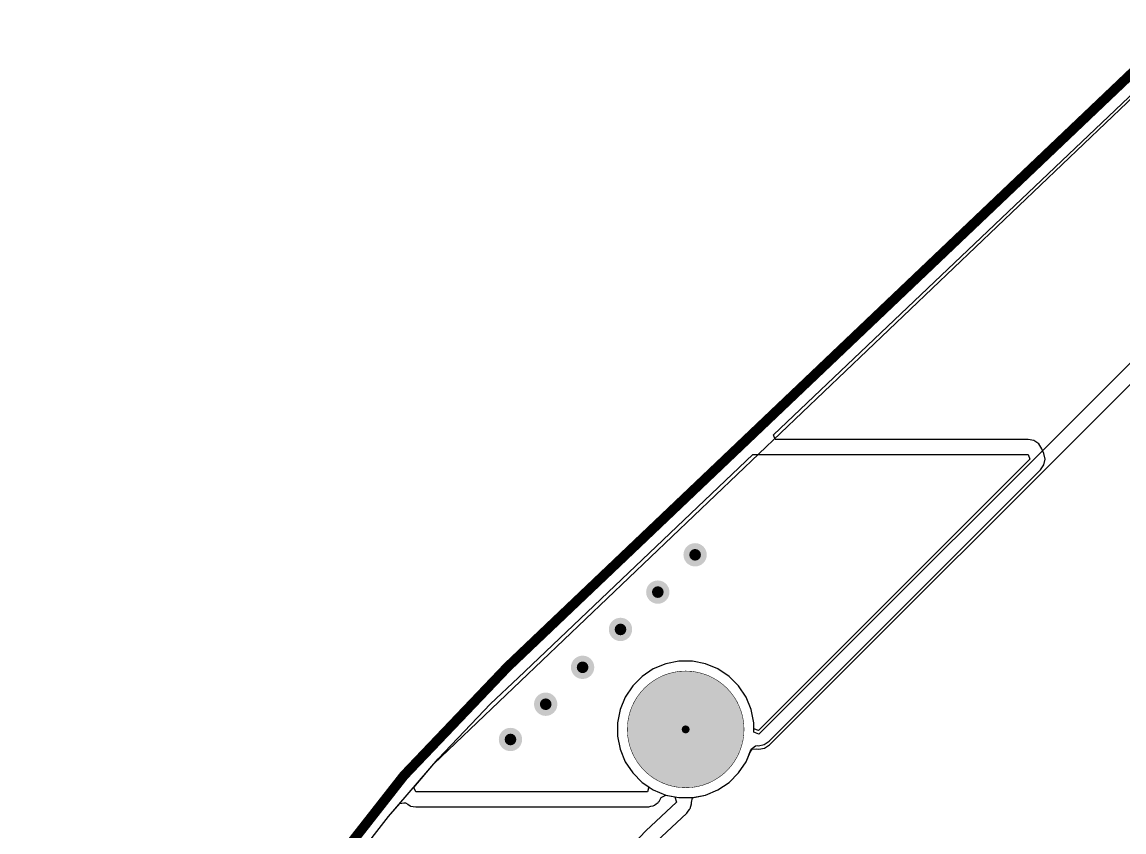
# Model space of a CAD drawing. Header units: inches. Extents: x -29.8 to 50, y -85.1 to 1.6.
# Drawn here: x -29.78 to -1.45, y -20.69 to 0.13 of the extents above; entities that cross this region are included whole.
import ezdxf

# ---------------------------------------------------------------- set-up
doc = ezdxf.new("R2010")
doc.units = ezdxf.units.IN
for name, color, linetype in [('Bottom Layer', 5, 'Continuous'), ('Bottom Solder', 6, 'Continuous'), ('Mechanical 2', 216, 'Continuous'), ('Pad Holes', 156, 'Continuous'), ('Top Layer', 1, 'Continuous'), ('Top Solder', 216, 'Continuous'), ('Via Holes', 16, 'Continuous')]:
    doc.layers.add(name, color=color, linetype=linetype)

msp = doc.modelspace()

# ---------------------------------------------------------------- hatches: boundary and pattern name
at = {"layer": 'Bottom Layer'}
h = msp.add_hatch(color=5, dxfattribs=at)
edge = h.paths.add_edge_path()
edge.add_arc((-12.475, -13.567), 0.3, 0, 360)
h = msp.add_hatch(color=5, dxfattribs=at)
edge = h.paths.add_edge_path()
edge.add_arc((-13.434, -14.526), 0.3, 0, 360)
h = msp.add_hatch(color=5, dxfattribs=at)
edge = h.paths.add_edge_path()
edge.add_arc((-14.393, -15.485), 0.3, 0, 360)
h = msp.add_hatch(color=5, dxfattribs=at)
edge = h.paths.add_edge_path()
edge.add_arc((-15.367, -16.459), 0.3, 0, 360)
h = msp.add_hatch(color=5, dxfattribs=at)
edge = h.paths.add_edge_path()
edge.add_arc((-16.316, -17.408), 0.3, 0, 360)
h = msp.add_hatch(color=5, dxfattribs=at)
edge = h.paths.add_edge_path()
edge.add_arc((-17.221, -18.314), 0.3, 0, 360)
at = {"layer": 'Bottom Solder'}
h = msp.add_hatch(color=6, dxfattribs=at)
edge = h.paths.add_edge_path()
edge.add_arc((-12.718, -18.055), 0.102, 0, 360)
at = {"layer": 'Pad Holes'}
h = msp.add_hatch(color=7, dxfattribs=at)
edge = h.paths.add_edge_path()
edge.add_arc((-12.718, -18.055), 1.5, 0, 360)
at = {"layer": 'Top Layer'}
h = msp.add_hatch(color=1, dxfattribs=at)
edge = h.paths.add_edge_path()
edge.add_arc((-12.475, -13.567), 0.3, 0, 360)
h = msp.add_hatch(color=1, dxfattribs=at)
edge = h.paths.add_edge_path()
edge.add_arc((-13.434, -14.526), 0.3, 0, 360)
h = msp.add_hatch(color=1, dxfattribs=at)
edge = h.paths.add_edge_path()
edge.add_arc((-14.393, -15.485), 0.3, 0, 360)
h = msp.add_hatch(color=1, dxfattribs=at)
edge = h.paths.add_edge_path()
edge.add_arc((-15.367, -16.459), 0.3, 0, 360)
h = msp.add_hatch(color=1, dxfattribs=at)
edge = h.paths.add_edge_path()
edge.add_arc((-16.316, -17.408), 0.3, 0, 360)
h = msp.add_hatch(color=1, dxfattribs=at)
edge = h.paths.add_edge_path()
edge.add_arc((-17.221, -18.314), 0.3, 0, 360)
at = {"layer": 'Top Solder'}
h = msp.add_hatch(color=216, dxfattribs=at)
edge = h.paths.add_edge_path()
edge.add_arc((-12.718, -18.055), 0.102, 0, 360)
at = {"layer": 'Via Holes'}
h = msp.add_hatch(color=7, dxfattribs=at)
edge = h.paths.add_edge_path()
edge.add_arc((-12.475, -13.567), 0.15, 0, 360)
h = msp.add_hatch(color=7, dxfattribs=at)
edge = h.paths.add_edge_path()
edge.add_arc((-13.434, -14.526), 0.15, 0, 360)
h = msp.add_hatch(color=7, dxfattribs=at)
edge = h.paths.add_edge_path()
edge.add_arc((-14.393, -15.485), 0.15, 0, 360)
h = msp.add_hatch(color=7, dxfattribs=at)
edge = h.paths.add_edge_path()
edge.add_arc((-15.367, -16.459), 0.15, 0, 360)
h = msp.add_hatch(color=7, dxfattribs=at)
edge = h.paths.add_edge_path()
edge.add_arc((-16.316, -17.408), 0.15, 0, 360)
h = msp.add_hatch(color=7, dxfattribs=at)
edge = h.paths.add_edge_path()
edge.add_arc((-17.221, -18.314), 0.15, 0, 360)

# ---------------------------------------------------------------- linework, layer by layer
at = {"layer": 'Bottom Layer'}
for p, q in [((-19.187, -18.94), (0.151, -0.483)), ((1.905, -5.436), (-10.837, -18.178)), ((-10.562, -18.452), (2.066, -5.824)), ((-13.23, -16.369), (-13.549, -16.501)), ((-12.891, -16.301), (-13.23, -16.369)), ((-12.545, -16.301), (-12.891, -16.301)), ((-12.206, -16.369), (-12.545, -16.301)), ((-11.887, -16.501), (-12.206, -16.369)), ((-13.836, -16.693), (-14.08, -16.937)), ((-13.549, -16.501), (-13.836, -16.693)), ((-11.6, -16.693), (-11.887, -16.501)), ((-11.356, -16.937), (-11.6, -16.693)), ((-14.08, -16.937), (-14.272, -17.225)), ((-11.164, -17.225), (-11.356, -16.937)), ((-14.272, -17.225), (-14.405, -17.544)), ((-11.031, -17.544), (-11.164, -17.225)), ((-14.405, -17.544), (-14.472, -17.883)), ((-10.964, -17.883), (-11.031, -17.544)), ((-14.472, -17.883), (-14.472, -18.228)), ((-10.964, -18.125), (-10.964, -17.883)), ((-10.837, -18.178), (-10.964, -18.125)), ((-14.472, -18.228), (-14.405, -18.567)), ((-14.405, -18.567), (-14.272, -18.886)), ((-11.164, -18.886), (-11.063, -18.642)), ((-11.063, -18.642), (-11.006, -18.564)), ((-11.006, -18.564), (-10.899, -18.554)), ((-10.899, -18.554), (-10.837, -18.566)), ((-10.837, -18.566), (-10.688, -18.537)), ((-10.688, -18.537), (-10.562, -18.452)), ((-19.707, -19.544), (-19.187, -18.94)), ((-14.272, -18.886), (-14.08, -19.174)), ((-11.356, -19.174), (-11.164, -18.886)), ((-14.08, -19.174), (-13.836, -19.418)), ((-11.6, -19.418), (-11.356, -19.174)), ((-13.836, -19.418), (-13.664, -19.533)), ((-13.664, -19.533), (-13.703, -19.66)), ((-11.887, -19.61), (-11.6, -19.418)), ((-19.655, -19.66), (-19.707, -19.544)), ((-13.703, -19.66), (-19.655, -19.66)), ((-13.376, -19.856), (-13.344, -19.808)), ((-13.344, -19.808), (-13.23, -19.742)), ((-13.23, -19.742), (-13.23, -19.742)), ((-13.23, -19.742), (-12.891, -19.809)), ((-12.891, -19.809), (-12.545, -19.809)), ((-12.545, -19.809), (-12.206, -19.742)), ((-12.206, -19.742), (-11.887, -19.61)), ((-20.355, -20.295), (-20.065, -19.959)), ((-20.065, -19.959), (-19.965, -19.941)), ((-19.965, -19.941), (-19.919, -19.944)), ((-19.919, -19.944), (-19.86, -19.98)), ((-19.86, -19.98), (-19.803, -20.018)), ((-19.803, -20.018), (-19.796, -20.02)), ((-19.796, -20.02), (-19.79, -20.024)), ((-19.79, -20.024), (-19.722, -20.035)), ((-19.722, -20.035), (-19.655, -20.048)), ((-19.655, -20.048), (-13.703, -20.048)), ((-13.703, -20.048), (-13.684, -20.044)), ((-13.684, -20.044), (-13.665, -20.046)), ((-13.665, -20.046), (-13.61, -20.03)), ((-13.61, -20.03), (-13.554, -20.018)), ((-13.554, -20.018), (-13.538, -20.008)), ((-13.538, -20.008), (-13.52, -20.002)), ((-13.52, -20.002), (-13.476, -19.966)), ((-13.476, -19.966), (-13.428, -19.934)), ((-13.428, -19.934), (-13.418, -19.918)), ((-13.418, -19.918), (-13.403, -19.906)), ((-13.403, -19.906), (-13.376, -19.856)), ((-21.555, -21.836), (-20.355, -20.295))]:
    msp.add_line(p, q, dxfattribs=at)
at = {"layer": 'Mechanical 2', "const_width": 0.254}
msp.add_lwpolyline([(-17.293, -16.446), (0, 0)], dxfattribs=at)
msp.add_lwpolyline([(37.495, -16.446, -2.502525), (-17.293, -16.446)], format="xyb", dxfattribs=at)
at = {"layer": 'Mechanical 2'}
for points, const_width in [([(-17.356, -16.446, 1), (-17.229, -16.446, 1)], 0.127), ([(-17.356, -16.446, 1), (-17.229, -16.446, 1)], 0.127), ([(-11.218, -18.055, 1), (-14.218, -18.055, 1)], 0.0127), ([(-14.221, -18.055, 1), (-14.215, -18.055, 1)], 0.00635), ([(-11.221, -18.055, 1), (-11.215, -18.055, 1)], 0.00635)]:
    msp.add_lwpolyline(points, format="xyb", close=True, dxfattribs=dict(at, const_width=const_width))
at = {"layer": 'Top Layer'}
for p, q in [((-10.461, -10.485), (0.155, -0.388)), ((-10.414, -10.603), (-10.461, -10.485)), ((-3.918, -10.603), (-10.414, -10.603)), ((-3.77, -10.632), (-3.918, -10.603)), ((-3.644, -10.717), (-3.77, -10.632)), ((-3.559, -10.843), (-3.644, -10.717)), ((-3.644, -10.717), (-3.644, -10.717)), ((-17.025, -16.728), (-10.993, -10.991)), ((-10.993, -10.991), (-3.918, -10.991)), ((-3.918, -10.991), (-3.87, -11.109)), ((-3.511, -10.96), (-3.559, -10.843)), ((-3.481, -11.109), (-3.511, -10.96)), ((-3.87, -11.109), (-10.847, -18.086)), ((-3.595, -11.383), (-3.511, -11.257)), ((-3.511, -11.257), (-3.481, -11.109)), ((-3.481, -11.109), (-3.481, -11.109)), ((-10.572, -18.36), (-3.595, -11.383)), ((-13.23, -16.369), (-13.549, -16.501)), ((-12.891, -16.301), (-13.23, -16.369)), ((-12.545, -16.301), (-12.891, -16.301)), ((-12.206, -16.369), (-12.545, -16.301)), ((-11.887, -16.501), (-12.206, -16.369)), ((-13.836, -16.693), (-14.08, -16.937)), ((-13.549, -16.501), (-13.836, -16.693)), ((-11.6, -16.693), (-11.887, -16.501)), ((-11.356, -16.937), (-11.6, -16.693)), ((-17.733, -17.401), (-17.025, -16.728)), ((-14.08, -16.937), (-14.272, -17.225)), ((-11.164, -17.225), (-11.356, -16.937)), ((-14.272, -17.225), (-14.405, -17.544)), ((-11.031, -17.544), (-11.164, -17.225)), ((-19.08, -18.815), (-17.733, -17.401)), ((-14.405, -17.544), (-14.472, -17.883)), ((-10.964, -17.883), (-11.031, -17.544)), ((-14.472, -17.883), (-14.472, -18.228)), ((-10.964, -18.037), (-10.964, -17.883)), ((-10.847, -18.086), (-10.964, -18.037)), ((-14.472, -18.228), (-14.405, -18.567)), ((-10.698, -18.445), (-10.572, -18.36)), ((-14.405, -18.567), (-14.272, -18.886)), ((-11.164, -18.886), (-11.031, -18.567)), ((-11.031, -18.562), (-10.924, -18.477)), ((-11.031, -18.567), (-11.031, -18.562)), ((-10.924, -18.477), (-10.882, -18.467)), ((-10.882, -18.467), (-10.847, -18.474)), ((-10.847, -18.474), (-10.698, -18.445)), ((-20.355, -20.295), (-19.08, -18.815)), ((-14.272, -18.886), (-14.08, -19.174)), ((-11.356, -19.174), (-11.164, -18.886)), ((-14.08, -19.174), (-13.836, -19.418)), ((-11.6, -19.418), (-11.356, -19.174)), ((-13.836, -19.418), (-13.549, -19.61)), ((-11.887, -19.61), (-11.6, -19.418)), ((-13.549, -19.61), (-13.23, -19.742)), ((-13.23, -19.742), (-12.996, -19.789)), ((-12.996, -19.789), (-12.956, -19.926)), ((-12.568, -19.936), (-12.546, -19.811)), ((-12.546, -19.811), (-12.462, -19.793)), ((-12.462, -19.793), (-12.206, -19.742)), ((-12.206, -19.742), (-11.887, -19.61)), ((-12.956, -19.926), (-13.742, -20.663)), ((-12.617, -20.114), (-12.612, -20.099)), ((-12.612, -20.099), (-12.602, -20.086)), ((-12.602, -20.086), (-12.589, -20.027)), ((-12.589, -20.027), (-12.57, -19.97)), ((-12.572, -19.954), (-12.568, -19.938)), ((-12.57, -19.97), (-12.572, -19.954)), ((-12.568, -19.938), (-12.568, -19.936)), ((-21.555, -21.836), (-20.355, -20.295)), ((-13.468, -20.939), (-12.691, -20.209)), ((-12.691, -20.209), (-12.656, -20.16)), ((-12.656, -20.16), (-12.617, -20.114)), ((-13.742, -20.663), (-14.598, -21.558))]:
    msp.add_line(p, q, dxfattribs=at)

doc.saveas('drawing.dxf')
